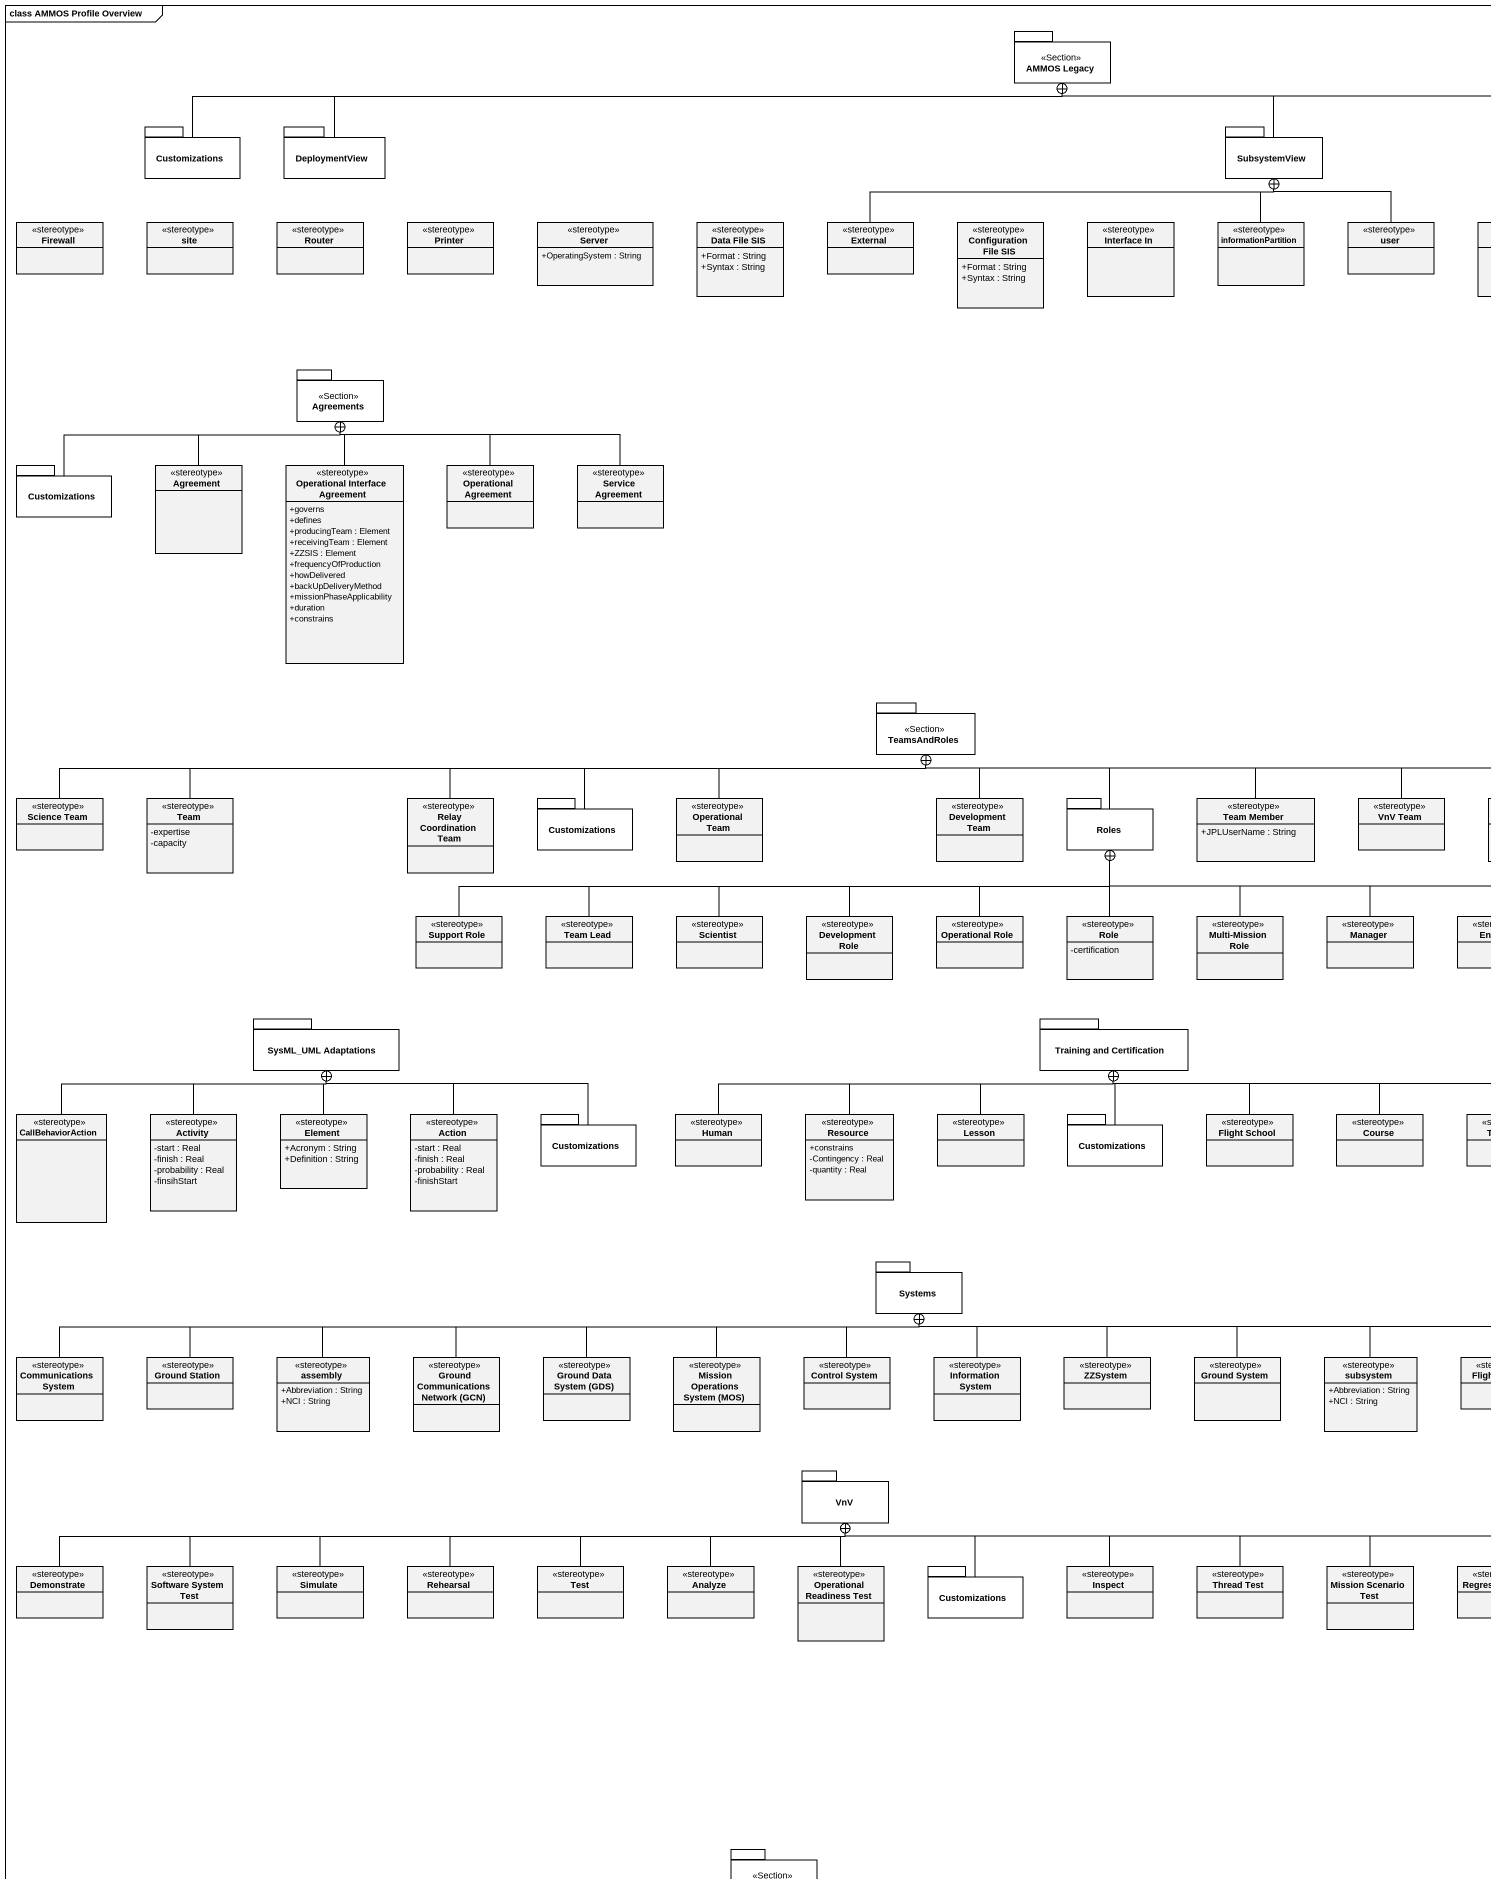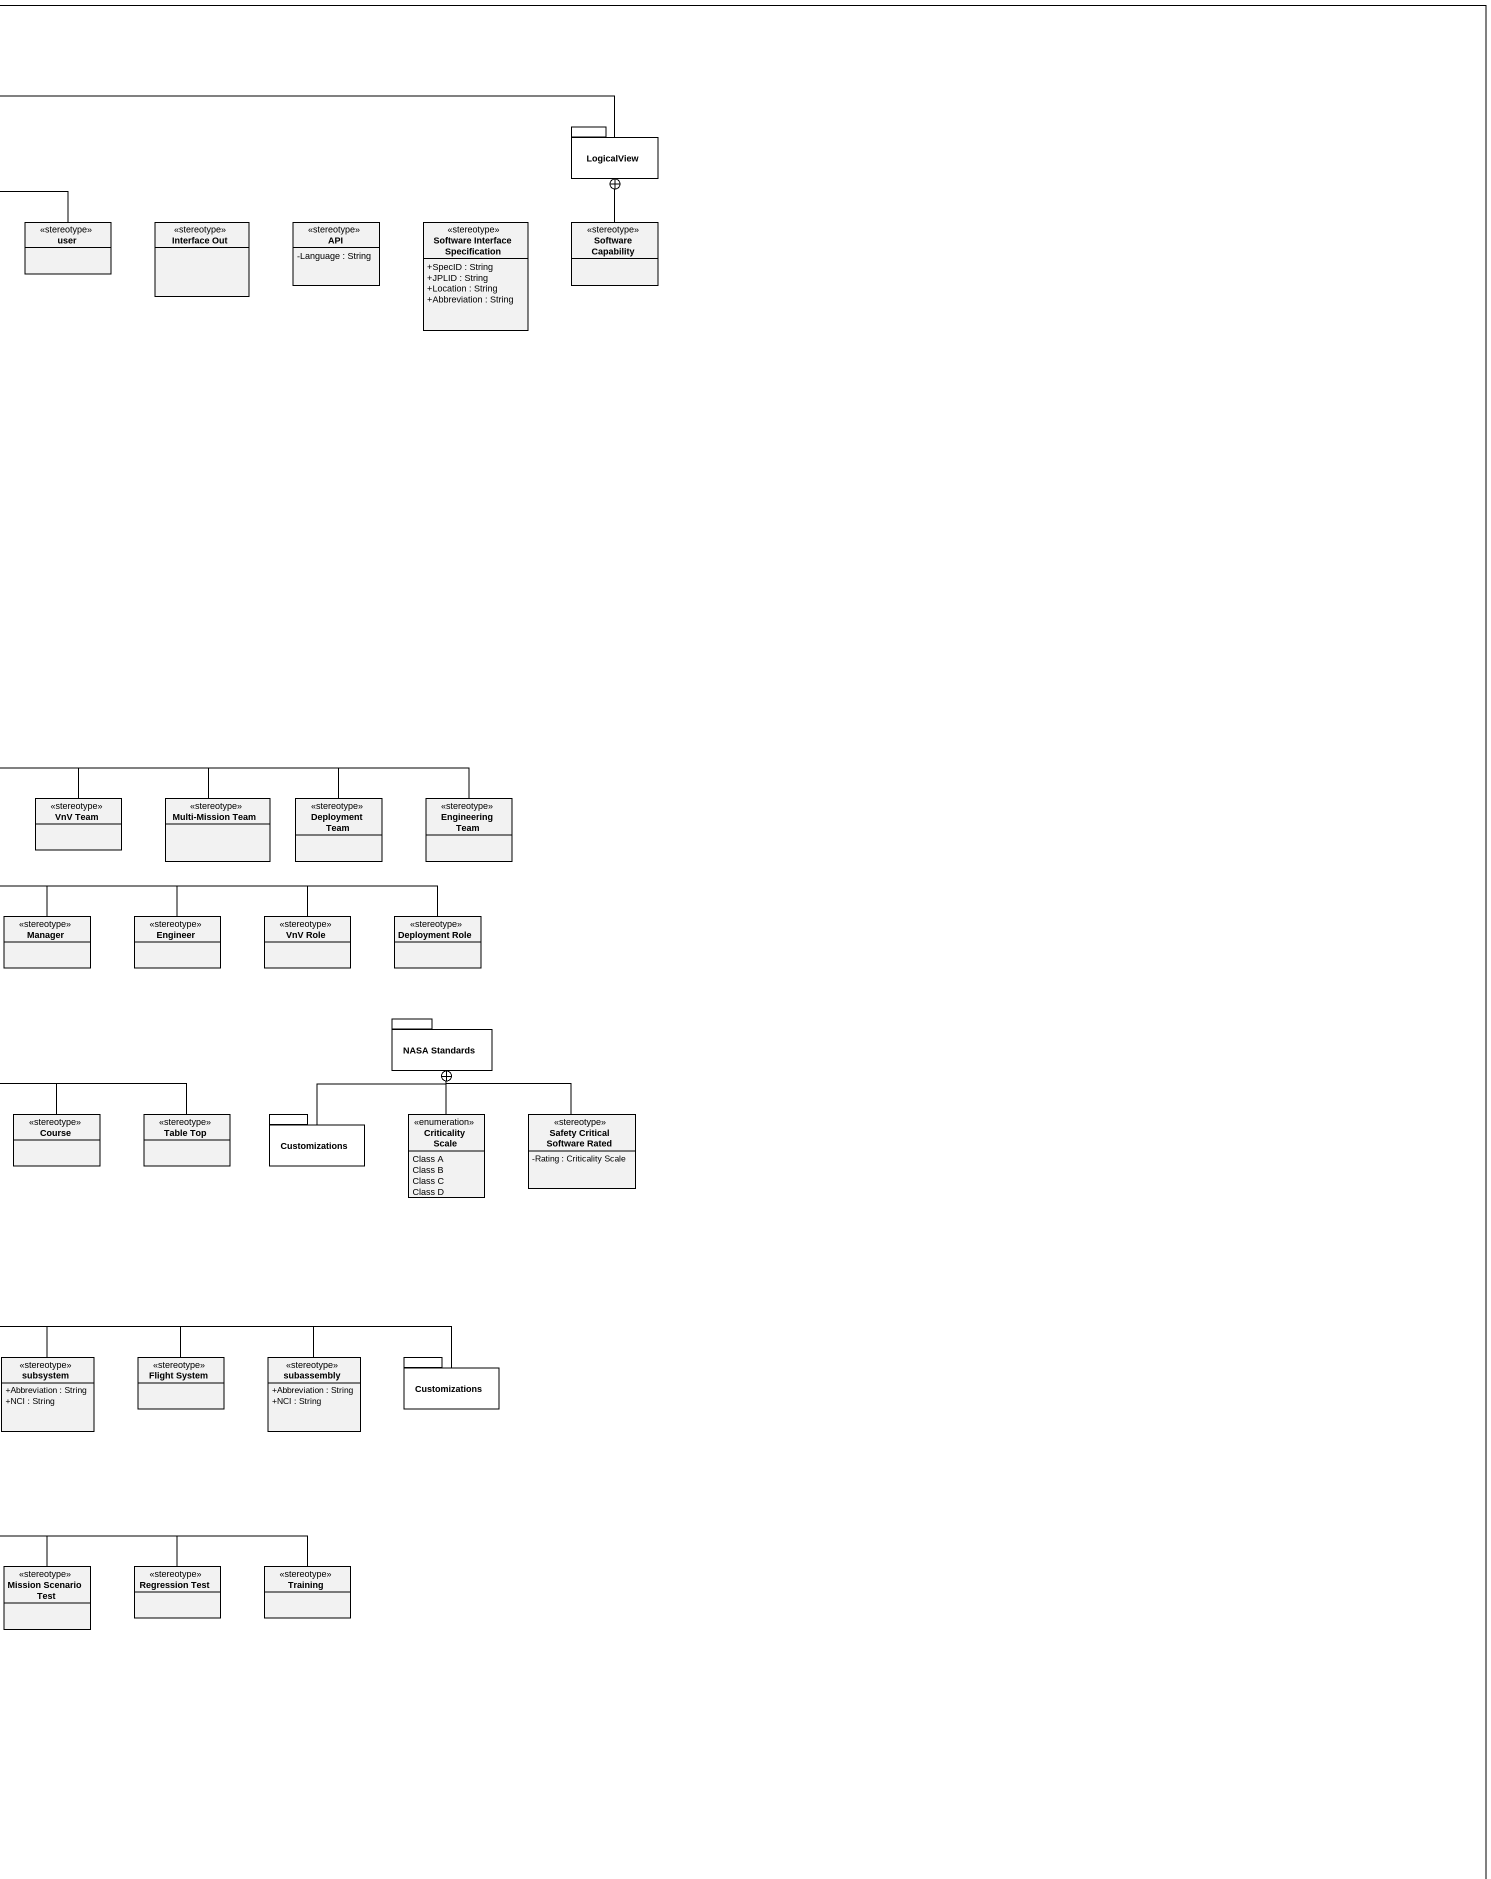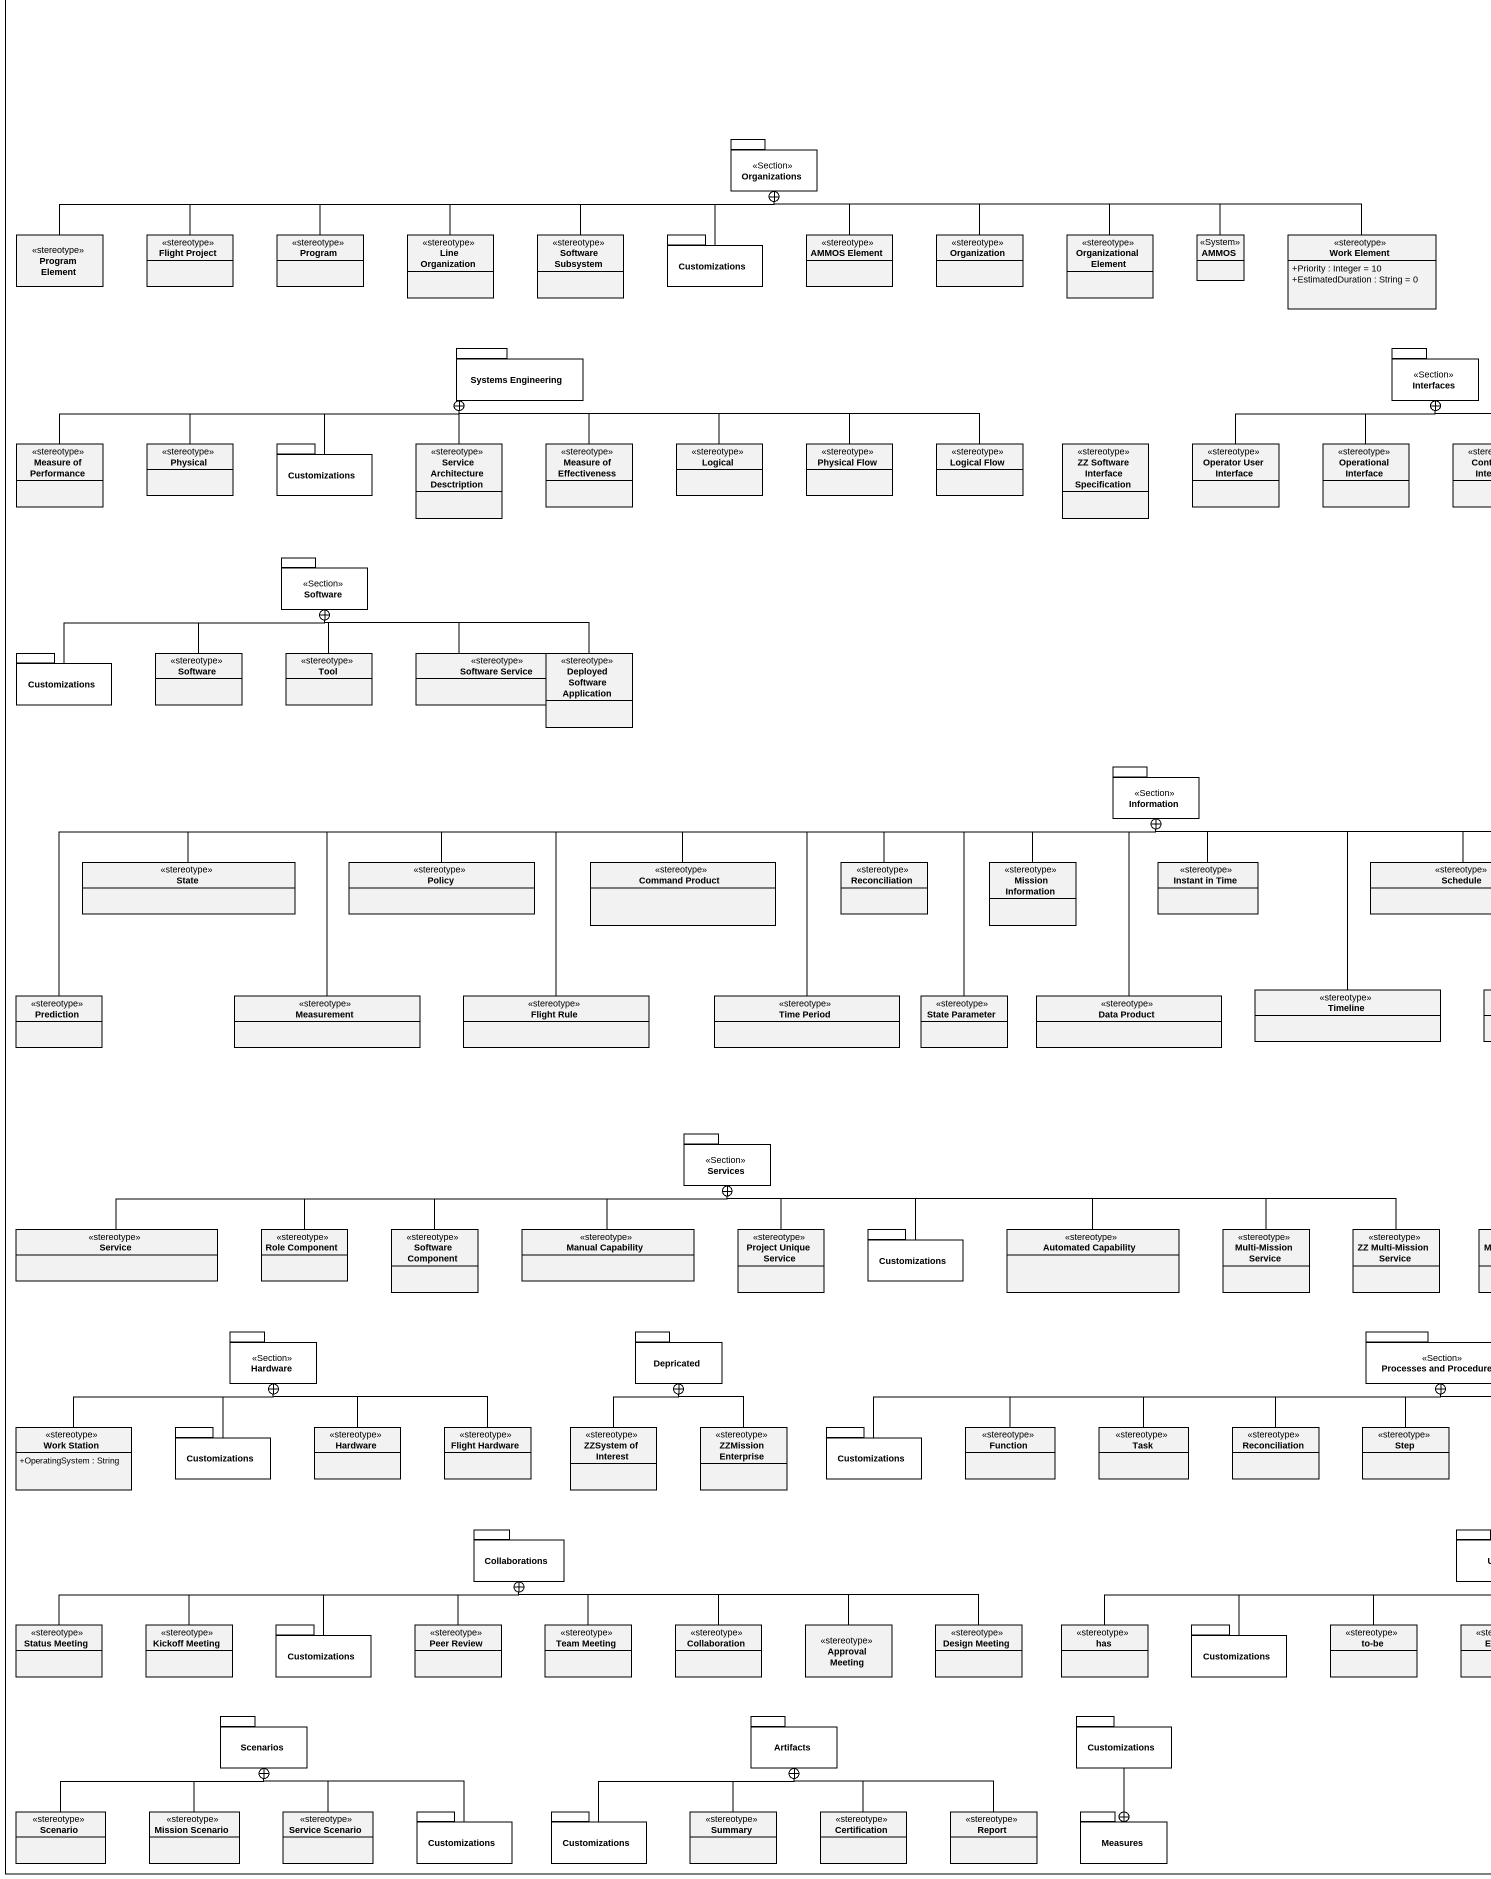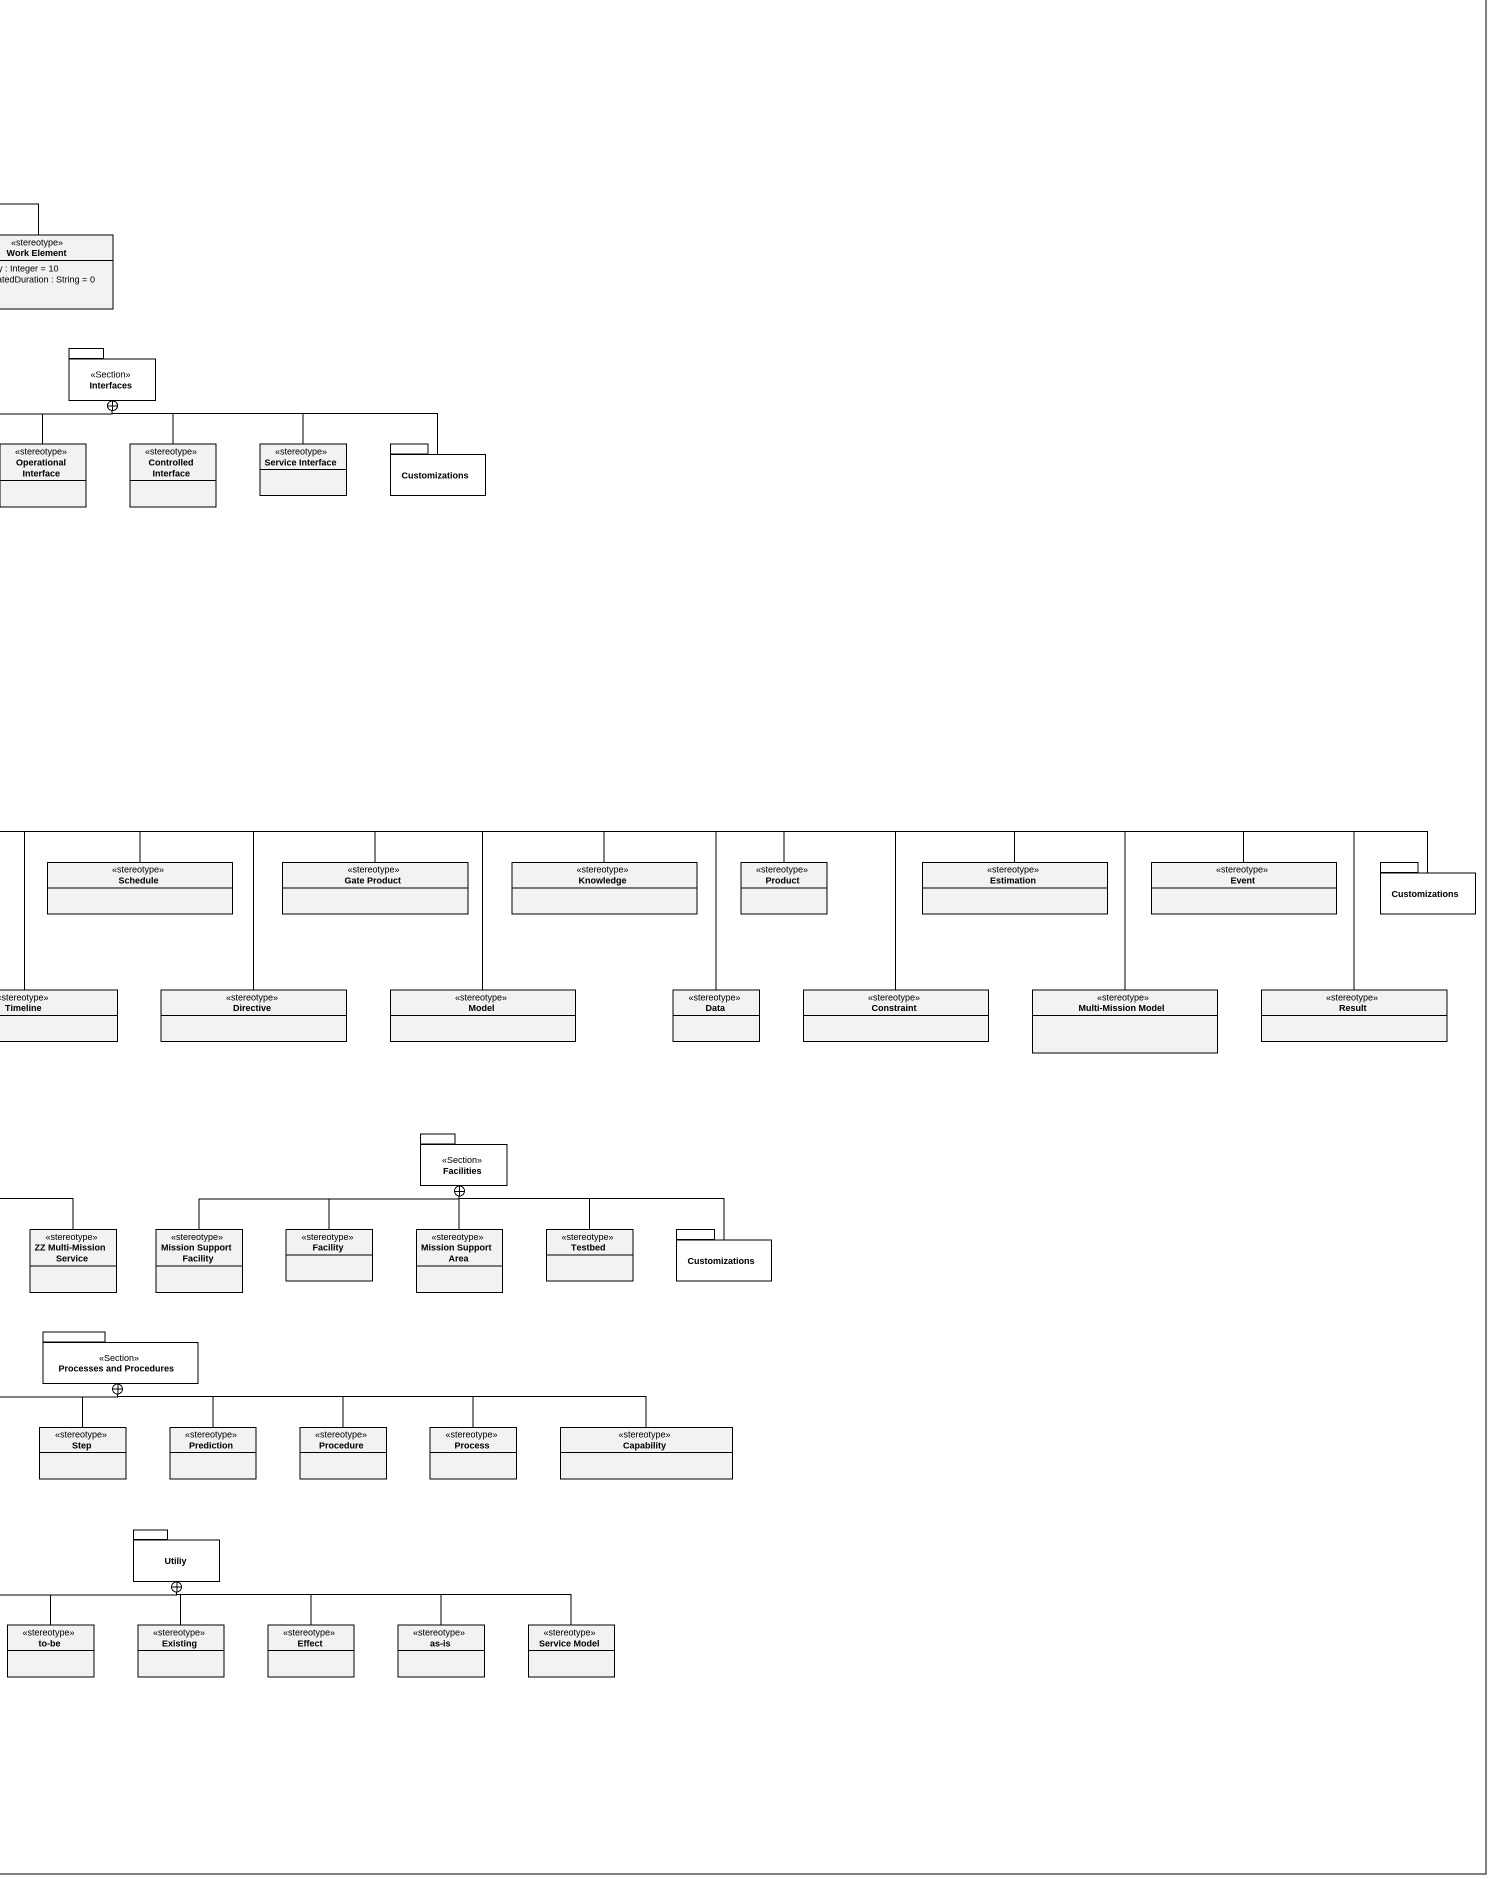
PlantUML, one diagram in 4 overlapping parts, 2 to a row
@startuml
mainframe class AMMOS Profile Overview
hide circle
hide empty members
skinparam classAttributeIconSize 0
package "AMMOS Legacy" as AMMOS_Legacy <<Section>> {
}
package Customizations {
}
package DeploymentView {
}
package SubsystemView {
}
package LogicalView {
}
class Firewall <<stereotype>>
class site <<stereotype>>
class Router <<stereotype>>
class Printer <<stereotype>>
class Server <<stereotype>> {
  +OperatingSystem : String
}
class "Data File SIS" as Data_File_SIS <<stereotype>> {
  +Format : String
  +Syntax : String
}
class External <<stereotype>>
class "Configuration File SIS" as Configuration_File_SIS <<stereotype>> {
  +Format : String
  +Syntax : String
}
class "Interface In" as Interface_In <<stereotype>>
class informationPartition <<stereotype>>
class user <<stereotype>>
class "Interface Out" as Interface_Out <<stereotype>>
class API <<stereotype>> {
  -Language : String
}
class "Software Interface Specification" as Software_Interface <<stereotype>> {
  +SpecID : String
  +JPLID : String
  +Location : String
  +Abbreviation : String
}
class "Software Capability" as Software_Capability <<stereotype>>
package Agreements <<Section>> {
}
package "Customizations" as Customizations_2 {
}
class Agreement <<stereotype>>
class "Operational Interface Agreement" as Operational_Interface <<stereotype>> {
  +governs
  +defines
  +producingTeam : Element
  +receivingTeam : Element
  +ZZSIS : Element
  +frequencyOfProduction
  +howDelivered
  +backUpDeliveryMethod
  +missionPhaseApplicability
  +duration
  +constrains
}
class "Operational Agreement" as Operational_Agreement <<stereotype>>
class "Service Agreement" as Service_Agreement <<stereotype>>
package TeamsAndRoles <<Section>> {
}
class "Science Team" as Science_Team <<stereotype>>
class Team <<stereotype>> {
  -expertise
  -capacity
}
class "Relay Coordination Team" as Relay_Coordination_Team <<stereotype>>
package "Customizations" as Customizations_3 {
}
class "Operational Team" as Operational_Team <<stereotype>>
class "Development Team" as Development_Team <<stereotype>>
package Roles {
}
class "Team Member" as Team_Member <<stereotype>> {
  +JPLUserName : String
}
class "VnV Team" as VnV_Team <<stereotype>>
class "Multi-Mission Team" as Multi_Mission_Team <<stereotype>>
class "Deployment Team" as Deployment_Team <<stereotype>>
class "Engineering Team" as Engineering_Team <<stereotype>>
class "Support Role" as Support_Role <<stereotype>>
class "Team Lead" as Team_Lead <<stereotype>>
class Scientist <<stereotype>>
class "Development Role" as Development_Role <<stereotype>>
class "Operational Role" as Operational_Role <<stereotype>>
class Role <<stereotype>> {
  -certification
}
class "Multi-Mission Role" as Multi_Mission_Role <<stereotype>>
class Manager <<stereotype>>
class Engineer <<stereotype>>
class "VnV Role" as VnV_Role <<stereotype>>
class "Deployment Role" as Deployment_Role <<stereotype>>
package "SysML_UML Adaptations" as SysML_UML_Adaptations {
}
package "Training and Certification" as Training_and_Certification {
}
package "NASA Standards" as NASA_Standards {
}
class CallBehaviorAction <<stereotype>>
class Activity <<stereotype>> {
  -start : Real
  -finish : Real
  -probability : Real
  -finsihStart
}
class Element <<stereotype>> {
  +Acronym : String
  +Definition : String
}
class "Action" as Action_ <<stereotype>> {
  -start : Real
  -finish : Real
  -probability : Real
  -finishStart
}
package "Customizations" as Customizations_4 {
}
class Human <<stereotype>>
class Resource <<stereotype>> {
  +constrains
  -Contingency : Real
  -quantity : Real
}
class Lesson <<stereotype>>
package "Customizations" as Customizations_5 {
}
class "Flight School" as Flight_School <<stereotype>>
class Course <<stereotype>>
class "Table Top" as Table_Top <<stereotype>>
package "Customizations" as Customizations_6 {
}
enum "Criticality Scale" as Criticality_Scale {
  Class A
  Class B
  Class C
  Class D
}
class "Safety Critical Software Rated" as Safety_Critical_Software <<stereotype>> {
  -Rating : Criticality Scale
}
package Systems {
}
class "Communications System" as Communications_System <<stereotype>>
class "Ground Station" as Ground_Station <<stereotype>>
class assembly <<stereotype>> {
  +Abbreviation : String
  +NCI : String
}
class "Ground Communications Network (GCN)" as Ground_Communications <<stereotype>>
class "Ground Data System (GDS)" as Ground_Data_System_GDS <<stereotype>>
class "Mission Operations System (MOS)" as Mission_Operations_System <<stereotype>>
class "Control System" as Control_System <<stereotype>>
class "Information System" as Information_System <<stereotype>>
class ZZSystem <<stereotype>>
class "Ground System" as Ground_System <<stereotype>>
class subsystem <<stereotype>> {
  +Abbreviation : String
  +NCI : String
}
class "Flight System" as Flight_System <<stereotype>>
class subassembly <<stereotype>> {
  +Abbreviation : String
  +NCI : String
}
package "Customizations" as Customizations_7 {
}
package VnV {
}
class Demonstrate <<stereotype>>
class "Software System Test" as Software_System_Test <<stereotype>>
class Simulate <<stereotype>>
class Rehearsal <<stereotype>>
class Test <<stereotype>>
class Analyze <<stereotype>>
class "Operational Readiness Test" as Operational_Readiness_Test <<stereotype>>
package "Customizations" as Customizations_8 {
}
class Inspect <<stereotype>>
class "Thread Test" as Thread_Test <<stereotype>>
class "Mission Scenario Test" as Mission_Scenario_Test <<stereotype>>
class "Regression Test" as Regression_Test <<stereotype>>
class Training <<stereotype>>
package Organizations <<Section>> {
}
class "Program Element" as Program_Element <<stereotype>>
class "Flight Project" as Flight_Project <<stereotype>>
class Program <<stereotype>>
class "Line Organization" as Line_Organization <<stereotype>>
class "Software Subsystem" as Software_Subsystem <<stereotype>>
package "Customizations" as Customizations_9 {
}
class "AMMOS Element" as AMMOS_Element <<stereotype>>
class Organization <<stereotype>>
class "Organizational Element" as Organizational_Element <<stereotype>>
class AMMOS <<System>>
class "Work Element" as Work_Element <<stereotype>> {
  +Priority : Integer = 10
  +EstimatedDuration : String = 0
}
package "Systems Engineering" as Systems_Engineering {
}
package Interfaces <<Section>> {
}
class "Measure of Performance" as Measure_of_Performance <<stereotype>>
class Physical <<stereotype>>
package "Customizations" as Customizations_10 {
}
class "Service Architecture Desctription" as Service_Architecture <<stereotype>>
class "Measure of Effectiveness" as Measure_of_Effectiveness <<stereotype>>
class Logical <<stereotype>>
class "Physical Flow" as Physical_Flow <<stereotype>>
class "Logical Flow" as Logical_Flow <<stereotype>>
class "ZZ Software Interface Specification" as ZZ_Software_Interface <<stereotype>>
class "Operator User Interface" as Operator_User_Interface <<stereotype>>
class "Operational Interface" as Operational_Interface_2 <<stereotype>>
class "Controlled Interface" as Controlled_Interface <<stereotype>>
class "Service Interface" as Service_Interface <<stereotype>>
package "Customizations" as Customizations_11 {
}
package Software <<Section>> {
}
package "Customizations" as Customizations_12 {
}
class "Software" as Software_2 <<stereotype>>
class Tool <<stereotype>>
class "Software Service" as Software_Service <<stereotype>>
class "Deployed Software Application" as Deployed_Software <<stereotype>>
package Information <<Section>> {
}
class "State" as State_ <<stereotype>>
class Policy <<stereotype>>
class "Command Product" as Command_Product <<stereotype>>
class Reconciliation <<stereotype>>
class "Mission Information" as Mission_Information <<stereotype>>
class "Instant in Time" as Instant_in_Time <<stereotype>>
class Schedule <<stereotype>>
class "Gate Product" as Gate_Product <<stereotype>>
class Knowledge <<stereotype>>
class Product <<stereotype>>
class Estimation <<stereotype>>
class Event <<stereotype>>
package "Customizations" as Customizations_13 {
}
class Timeline <<stereotype>>
class Directive <<stereotype>>
class Model <<stereotype>>
class Data <<stereotype>>
class Constraint <<stereotype>>
class "Multi-Mission Model" as Multi_Mission_Model <<stereotype>>
class Result <<stereotype>>
class Prediction <<stereotype>>
class Measurement <<stereotype>>
class "Flight Rule" as Flight_Rule <<stereotype>>
class "Time Period" as Time_Period <<stereotype>>
class "State Parameter" as State_Parameter <<stereotype>>
class "Data Product" as Data_Product <<stereotype>>
package Services <<Section>> {
}
package Facilities <<Section>> {
}
class Service <<stereotype>>
class "Role Component" as Role_Component <<stereotype>>
class "Software Component" as Software_Component <<stereotype>>
class "Manual Capability" as Manual_Capability <<stereotype>>
class "Project Unique Service" as Project_Unique_Service <<stereotype>>
package "Customizations" as Customizations_14 {
}
class "Automated Capability" as Automated_Capability <<stereotype>>
class "Multi-Mission Service" as Multi_Mission_Service <<stereotype>>
class "ZZ Multi-Mission Service" as ZZ_Multi_Mission_Service <<stereotype>>
class "Mission Support Facility" as Mission_Support_Facility <<stereotype>>
class Facility <<stereotype>>
class "Mission Support Area" as Mission_Support_Area <<stereotype>>
class Testbed <<stereotype>>
package "Customizations" as Customizations_15 {
}
package Hardware <<Section>> {
}
package Depricated {
}
package "Processes and Procedures" as Processes_and_Procedures <<Section>> {
}
class "Work Station" as Work_Station <<stereotype>> {
  +OperatingSystem : String
}
package "Customizations" as Customizations_16 {
}
class "Hardware" as Hardware_2 <<stereotype>>
class "Flight Hardware" as Flight_Hardware <<stereotype>>
class "ZZSystem of Interest" as ZZSystem_of_Interest <<stereotype>>
class "ZZMission Enterprise" as ZZMission_Enterprise <<stereotype>>
package "Customizations" as Customizations_17 {
}
class Function <<stereotype>>
class Task <<stereotype>>
class "Reconciliation" as Reconciliation_2 <<stereotype>>
class Step <<stereotype>>
class "Prediction" as Prediction_2 <<stereotype>>
class Procedure <<stereotype>>
class "Process" as Process_ <<stereotype>>
class Capability <<stereotype>>
package Collaborations {
}
package Utiliy {
}
class "Status Meeting" as Status_Meeting <<stereotype>>
class "Kickoff Meeting" as Kickoff_Meeting <<stereotype>>
package "Customizations" as Customizations_18 {
}
class "Peer Review" as Peer_Review <<stereotype>>
class "Team Meeting" as Team_Meeting <<stereotype>>
class Collaboration <<stereotype>>
class "Approval Meeting" as Approval_Meeting <<stereotype>>
class "Design Meeting" as Design_Meeting <<stereotype>>
class has <<stereotype>>
package "Customizations" as Customizations_19 {
}
class "to-be" as to_be <<stereotype>>
class Existing <<stereotype>>
class Effect <<stereotype>>
class "as-is" as as_is <<stereotype>>
class "Service Model" as Service_Model <<stereotype>>
package Scenarios {
}
package Artifacts {
}
package "Customizations" as Customizations_20 {
}
class Scenario <<stereotype>>
class "Mission Scenario" as Mission_Scenario <<stereotype>>
class "Service Scenario" as Service_Scenario <<stereotype>>
package "Customizations" as Customizations_21 {
}
package "Customizations" as Customizations_22 {
}
class Summary <<stereotype>>
class Certification <<stereotype>>
class Report <<stereotype>>
package Measures {
}
Customizations -right-+ AMMOS_Legacy
DeploymentView -right-+ AMMOS_Legacy
SubsystemView -left-+ AMMOS_Legacy
LogicalView -left-+ AMMOS_Legacy
External -right-+ SubsystemView
informationPartition -up-+ SubsystemView
user -up-+ SubsystemView
Software_Capability -up-+ LogicalView
Customizations_2 -right-+ Agreements
Agreement -up-+ Agreements
Operational_Interface -up-+ Agreements
Operational_Agreement -up-+ Agreements
Service_Agreement -left-+ Agreements
Science_Team -right-+ TeamsAndRoles
Team -right-+ TeamsAndRoles
Relay_Coordination_Team -right-+ TeamsAndRoles
Customizations_3 -right-+ TeamsAndRoles
Operational_Team -right-+ TeamsAndRoles
Development_Team -up-+ TeamsAndRoles
Roles -left-+ TeamsAndRoles
Team_Member -left-+ TeamsAndRoles
VnV_Team -left-+ TeamsAndRoles
Multi_Mission_Team -left-+ TeamsAndRoles
Deployment_Team -left-+ TeamsAndRoles
Engineering_Team -left-+ TeamsAndRoles
Support_Role -right-+ Roles
Team_Lead -right-+ Roles
Scientist -right-+ Roles
Development_Role -right-+ Roles
Operational_Role -up-+ Roles
Role -up-+ Roles
Multi_Mission_Role -up-+ Roles
Manager -left-+ Roles
Engineer -left-+ Roles
VnV_Role -left-+ Roles
Deployment_Role -left-+ Roles
CallBehaviorAction -right-+ SysML_UML_Adaptations
Activity -up-+ SysML_UML_Adaptations
Element -up-+ SysML_UML_Adaptations
Action_ -up-+ SysML_UML_Adaptations
Customizations_4 -left-+ SysML_UML_Adaptations
Human -right-+ Training_and_Certification
Resource -right-+ Training_and_Certification
Lesson -up-+ Training_and_Certification
Customizations_5 -up-+ Training_and_Certification
Flight_School -up-+ Training_and_Certification
Course -left-+ Training_and_Certification
Table_Top -left-+ Training_and_Certification
Customizations_6 -up-+ NASA_Standards
Criticality_Scale -up-+ NASA_Standards
Safety_Critical_Software -up-+ NASA_Standards
Communications_System -right-+ Systems
Ground_Station -right-+ Systems
assembly -right-+ Systems
Ground_Communications -right-+ Systems
Ground_Data_System_GDS -right-+ Systems
Mission_Operations_System -right-+ Systems
Control_System -up-+ Systems
Information_System -up-+ Systems
ZZSystem -left-+ Systems
Ground_System -left-+ Systems
subsystem -left-+ Systems
Flight_System -left-+ Systems
subassembly -left-+ Systems
Customizations_7 -left-+ Systems
Demonstrate -right-+ VnV
Software_System_Test -right-+ VnV
Simulate -right-+ VnV
Rehearsal -right-+ VnV
Test -right-+ VnV
Analyze -up-+ VnV
Operational_Readiness_Test -up-+ VnV
Customizations_8 -up-+ VnV
Inspect -left-+ VnV
Thread_Test -left-+ VnV
Mission_Scenario_Test -left-+ VnV
Regression_Test -left-+ VnV
Training -left-+ VnV
Program_Element -right-+ Organizations
Flight_Project -right-+ Organizations
Program -right-+ Organizations
Line_Organization -right-+ Organizations
Software_Subsystem -right-+ Organizations
Customizations_9 -up-+ Organizations
AMMOS_Element -up-+ Organizations
Organization -left-+ Organizations
Organizational_Element -left-+ Organizations
AMMOS -left-+ Organizations
Work_Element -left-+ Organizations
Measure_of_Performance -right-+ Systems_Engineering
Physical -right-+ Systems_Engineering
Customizations_10 -right-+ Systems_Engineering
Service_Architecture -up-+ Systems_Engineering
Measure_of_Effectiveness -up-+ Systems_Engineering
Logical -left-+ Systems_Engineering
Physical_Flow -left-+ Systems_Engineering
Logical_Flow -left-+ Systems_Engineering
Operator_User_Interface -right-+ Interfaces
Operational_Interface_2 -up-+ Interfaces
Controlled_Interface -up-+ Interfaces
Service_Interface -left-+ Interfaces
Customizations_11 -left-+ Interfaces
Customizations_12 -right-+ Software
Software_2 -up-+ Software
Tool -up-+ Software
Software_Service -left-+ Software
Deployed_Software -left-+ Software
State_ -right-+ Information
Policy -right-+ Information
Command_Product -right-+ Information
Reconciliation -right-+ Information
Mission_Information -up-+ Information
Instant_in_Time -up-+ Information
Schedule -left-+ Information
Gate_Product -left-+ Information
Knowledge -left-+ Information
Product -left-+ Information
Estimation -left-+ Information
Event -left-+ Information
Customizations_13 -left-+ Information
Timeline -up-+ Information
Directive -left-+ Information
Model -left-+ Information
Data -left-+ Information
Constraint -left-+ Information
Multi_Mission_Model -left-+ Information
Result -left-+ Information
Prediction -right-+ Information
Measurement -right-+ Information
Flight_Rule -right-+ Information
Time_Period -up-+ Information
State_Parameter -up-+ Information
Data_Product -up-+ Information
Service -right-+ Services
Role_Component -right-+ Services
Software_Component -right-+ Services
Manual_Capability -up-+ Services
Project_Unique_Service -up-+ Services
Customizations_14 -left-+ Services
Automated_Capability -left-+ Services
Multi_Mission_Service -left-+ Services
ZZ_Multi_Mission_Service -left-+ Services
Mission_Support_Facility -right-+ Facilities
Facility -up-+ Facilities
Mission_Support_Area -up-+ Facilities
Testbed -up-+ Facilities
Customizations_15 -left-+ Facilities
Work_Station -right-+ Hardware
Customizations_16 -up-+ Hardware
Hardware_2 -up-+ Hardware
Flight_Hardware -left-+ Hardware
ZZSystem_of_Interest -up-+ Depricated
ZZMission_Enterprise -up-+ Depricated
Customizations_17 -right-+ Processes_and_Procedures
Function -right-+ Processes_and_Procedures
Task -right-+ Processes_and_Procedures
Reconciliation_2 -right-+ Processes_and_Procedures
Step -up-+ Processes_and_Procedures
Prediction_2 -up-+ Processes_and_Procedures
Procedure -left-+ Processes_and_Procedures
Process_ -left-+ Processes_and_Procedures
Capability -left-+ Processes_and_Procedures
Status_Meeting -right-+ Collaborations
Kickoff_Meeting -right-+ Collaborations
Customizations_18 -right-+ Collaborations
Peer_Review -up-+ Collaborations
Team_Meeting -up-+ Collaborations
Collaboration -left-+ Collaborations
Approval_Meeting -left-+ Collaborations
Design_Meeting -left-+ Collaborations
has -right-+ Utiliy
Customizations_19 -right-+ Utiliy
to_be -up-+ Utiliy
Existing -up-+ Utiliy
Effect -up-+ Utiliy
as_is -left-+ Utiliy
Service_Model -left-+ Utiliy
Customizations_20 --+ Measures
Scenario -right-+ Scenarios
Mission_Scenario -up-+ Scenarios
Service_Scenario -up-+ Scenarios
Customizations_21 -left-+ Scenarios
Customizations_22 -right-+ Artifacts
Summary -up-+ Artifacts
Certification -up-+ Artifacts
Report -left-+ Artifacts
@enduml
